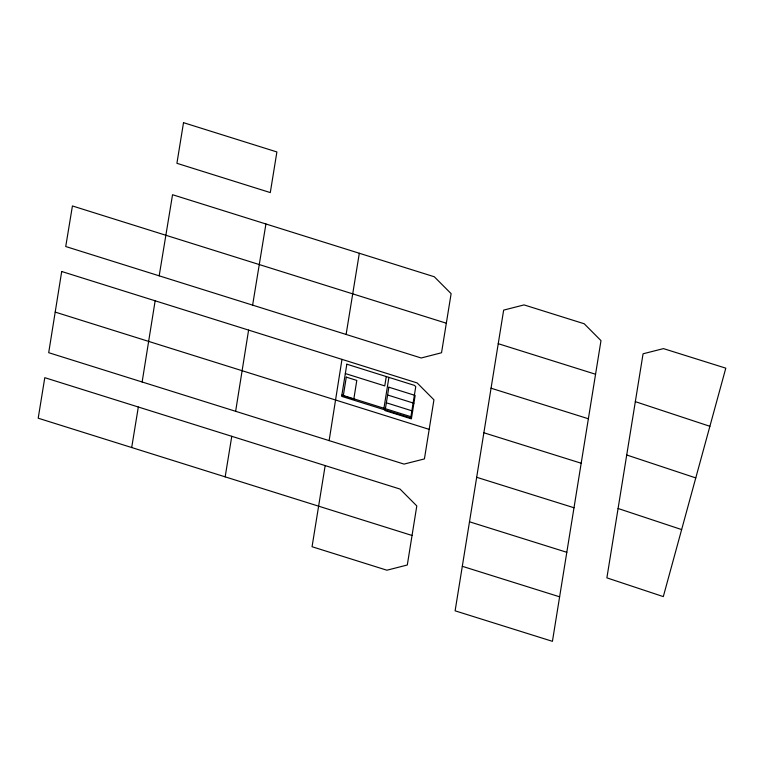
<?xml version="1.0" encoding="UTF-8"?>
<svg xmlns="http://www.w3.org/2000/svg" width="764" height="764" viewBox="0 0 764 764"><rect width="100%" height="100%" fill="white"/><g stroke="black" fill="none" stroke-linecap="round" stroke-linejoin="round"><path stroke-width="1.15" d="M341.976 359.376L329.131 440.608M248.596 330.086L235.637 411.309M142.133 381.99L155.149 300.787M386.269 376.547L384.769 385.906L345.338 373.548M383.939 408.253L388.905 377.368M412.035 535.469L38.2 418.204L44.789 377.683L400.011 489.055L416.8 505.921L407.298 565.007L386.909 570.211L312.056 546.728L325.168 465.591M483.87 432.768L503.657 310.117L524.056 304.903L584.202 323.764L600.991 340.629L552.429 641.33L455.115 610.828L483.87 432.768L581.194 463.232M359.319 253.266L346.111 334.451M635.333 401.654L606.883 577.861L663.305 596.608L725.8 368.162L663.448 348.613L643.068 353.799L635.333 401.654L709.88 426.293M131.695 447.523L138.322 407.021M265.92 223.986L252.617 305.132M225.16 476.86L231.778 436.311M159.179 275.833L172.549 194.715L434.286 276.759L451.123 293.653L441.535 352.758L421.184 357.991L65.733 246.524L72.427 205.955L446.338 323.22M387.606 394.998L413.897 403.239M386.355 402.8L412.646 411.042M341.871 395.074L410.917 416.714M55.199 312.094L429.187 429.368M476.688 477.29L574.003 507.754M469.488 521.793L566.802 552.296M462.306 566.305L559.62 596.818M498.243 343.695L595.557 374.245M491.023 388.198L588.395 418.767M626.719 454.991L695.775 477.911M618.086 508.49L681.622 529.576M61.703 271.497L48.695 352.691L404.041 464.101L424.421 458.916L433.942 399.811L417.154 382.945L61.703 271.497M346.837 364.189L341.67 396.344L410.707 417.984L415.75 386.67L414.47 385.39L346.837 364.189M346.293 377.129L343.284 395.857L353.799 399.152L356.807 380.424L346.293 377.129M388.857 387.195L385.094 410.602L411.385 418.844L415.148 395.437L388.857 387.195M183.513 122.67L176.914 163.305L270.294 192.585L276.893 151.95L183.513 122.67"/></g></svg>
